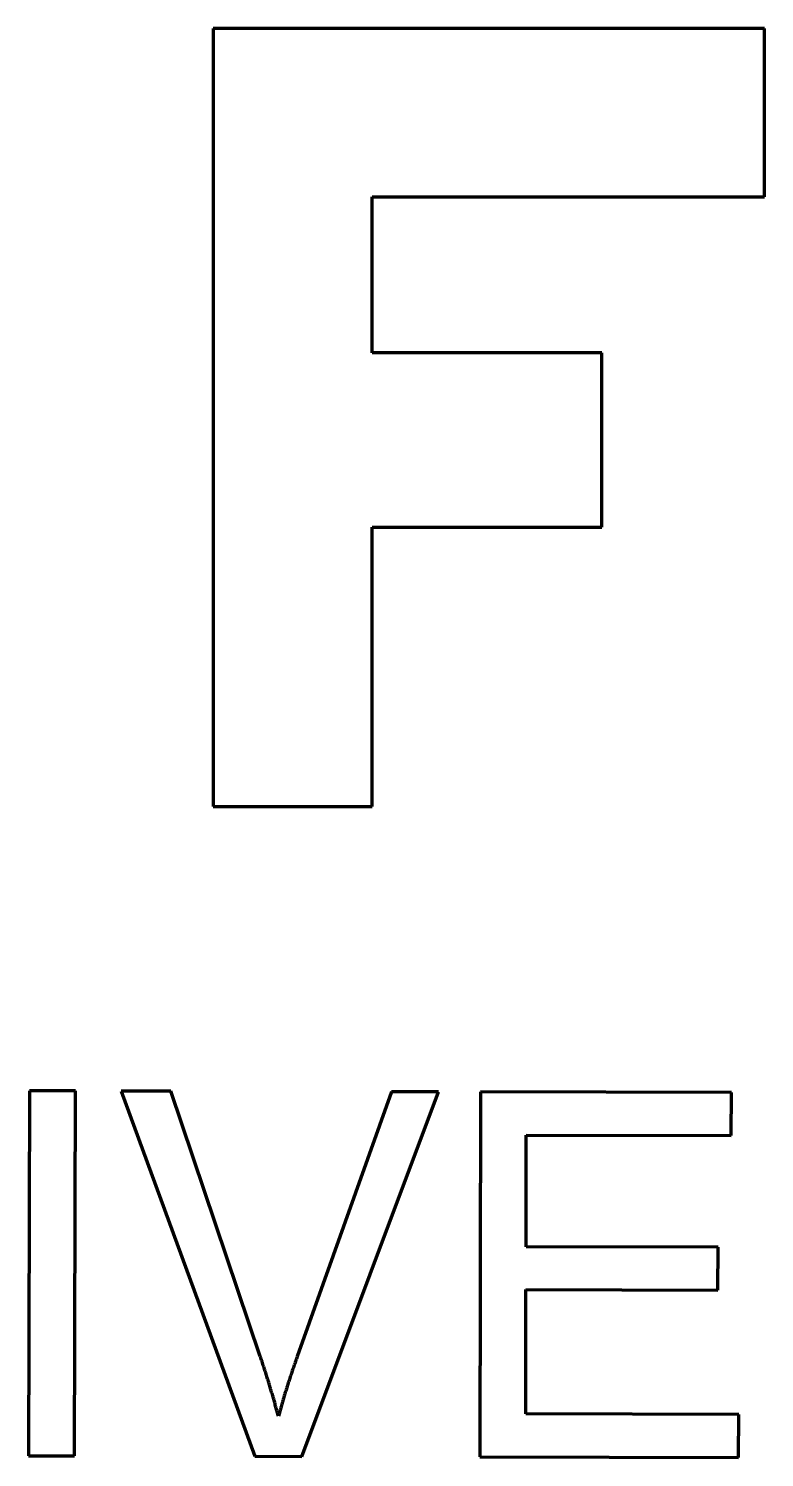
# Model space of a CAD drawing. Header units: millimetres. Extents: x 927 to 1533, y 508 to 795.
# Drawn here: x 1178.059 to 1180.34, y 636.724 to 641.157 of the extents above; entities that cross this region are included whole.
import ezdxf

# ---------------------------------------------------------------- set-up
doc = ezdxf.new("R2010")
doc.units = ezdxf.units.MM
doc.layers.add('1', color=7, linetype='Continuous', true_color=0xffffff)

msp = doc.modelspace()

# ---------------------------------------------------------------- linework, layer by layer
at = {"layer": '1', "color": 1, "linetype": 'Continuous', "lineweight": 70}
for p, q in [((1178.6315, 641.1572), (1178.6315, 638.7439)), ((1180.34, 641.1572), (1178.6315, 641.1572)), ((1180.34, 640.6351), (1180.34, 641.1572)), ((1179.1246, 640.6351), (1180.34, 640.6351)), ((1179.1246, 640.1508), (1179.1246, 640.6351)), ((1179.836, 640.1508), (1179.1246, 640.1508)), ((1179.836, 639.6099), (1179.836, 640.1508)), ((1179.1246, 638.7439), (1179.1246, 639.6099)), ((1179.1246, 639.6099), (1179.836, 639.6099)), ((1178.6315, 638.7439), (1179.1246, 638.7439)), ((1178.062, 637.8617), (1178.0593, 636.7297)), ((1178.2045, 637.8614), (1178.062, 637.8617)), ((1178.2018, 636.7293), (1178.2045, 637.8614)), ((1178.346, 637.861), (1178.7601, 636.728)), ((1178.5, 637.8607), (1178.346, 637.861)), ((1178.7776, 637.0375), (1178.5, 637.8607)), ((1179.1845, 637.859), (1178.892, 637.0373)), ((1178.9059, 636.7276), (1179.3298, 637.8587)), ((1179.3298, 637.8587), (1179.1845, 637.859)), ((1179.4602, 637.8584), (1179.4575, 636.7263)), ((1180.2377, 637.8565), (1179.4602, 637.8584)), ((1180.2374, 637.723), (1180.2377, 637.8565)), ((1179.6013, 637.3776), (1179.6021, 637.7245)), ((1179.6021, 637.7245), (1180.2374, 637.723)), ((1180.1964, 637.3762), (1179.6013, 637.3776)), ((1180.1961, 637.2435), (1180.1964, 637.3762)), ((1179.6001, 636.8595), (1179.601, 637.245)), ((1179.601, 637.245), (1180.1961, 637.2435)), ((1178.7789, 637.0336), (1178.7776, 637.0375)), ((1178.7803, 637.0297), (1178.7789, 637.0336)), ((1178.8907, 637.0336), (1178.8894, 637.0299)), ((1178.892, 637.0373), (1178.8907, 637.0336)), ((1178.7816, 637.0257), (1178.7803, 637.0297)), ((1178.7829, 637.0218), (1178.7816, 637.0257)), ((1178.7842, 637.0179), (1178.7829, 637.0218)), ((1178.7855, 637.014), (1178.7842, 637.0179)), ((1178.7868, 637.0101), (1178.7855, 637.014)), ((1178.7881, 637.0062), (1178.7868, 637.0101)), ((1178.7893, 637.0024), (1178.7881, 637.0062)), ((1178.7906, 636.9985), (1178.7893, 637.0024)), ((1178.7918, 636.9947), (1178.7906, 636.9985)), ((1178.7931, 636.9908), (1178.7918, 636.9947)), ((1178.7943, 636.987), (1178.7931, 636.9908)), ((1178.8753, 636.9892), (1178.8741, 636.9855)), ((1178.8766, 636.9929), (1178.8753, 636.9892)), ((1178.8778, 636.9966), (1178.8766, 636.9929)), ((1178.8791, 637.0003), (1178.8778, 636.9966)), ((1178.8803, 637.004), (1178.8791, 637.0003)), ((1178.8816, 637.0077), (1178.8803, 637.004)), ((1178.8829, 637.0114), (1178.8816, 637.0077)), ((1178.8842, 637.0151), (1178.8829, 637.0114)), ((1178.8855, 637.0188), (1178.8842, 637.0151)), ((1178.8868, 637.0225), (1178.8855, 637.0188)), ((1178.8881, 637.0262), (1178.8868, 637.0225)), ((1178.8894, 637.0299), (1178.8881, 637.0262)), ((1178.7955, 636.9832), (1178.7943, 636.987)), ((1178.7967, 636.9794), (1178.7955, 636.9832)), ((1178.7979, 636.9756), (1178.7967, 636.9794)), ((1178.7991, 636.9718), (1178.7979, 636.9756)), ((1178.8003, 636.968), (1178.7991, 636.9718)), ((1178.8015, 636.9642), (1178.8003, 636.968)), ((1178.8026, 636.9604), (1178.8015, 636.9642)), ((1178.8038, 636.9567), (1178.8026, 636.9604)), ((1178.805, 636.9529), (1178.8038, 636.9567)), ((1178.8061, 636.9492), (1178.805, 636.9529)), ((1178.8072, 636.9455), (1178.8061, 636.9492)), ((1178.8083, 636.9417), (1178.8072, 636.9455)), ((1178.8608, 636.9448), (1178.8597, 636.9411)), ((1178.862, 636.9485), (1178.8608, 636.9448)), ((1178.8632, 636.9522), (1178.862, 636.9485)), ((1178.8644, 636.9559), (1178.8632, 636.9522)), ((1178.8656, 636.9596), (1178.8644, 636.9559)), ((1178.8668, 636.9633), (1178.8656, 636.9596)), ((1178.868, 636.967), (1178.8668, 636.9633)), ((1178.8692, 636.9707), (1178.868, 636.967)), ((1178.8704, 636.9744), (1178.8692, 636.9707)), ((1178.8716, 636.9781), (1178.8704, 636.9744)), ((1178.8728, 636.9818), (1178.8716, 636.9781)), ((1178.8741, 636.9855), (1178.8728, 636.9818)), ((1178.8095, 636.938), (1178.8083, 636.9417)), ((1178.8106, 636.9343), (1178.8095, 636.938)), ((1178.8117, 636.9307), (1178.8106, 636.9343)), ((1178.8127, 636.927), (1178.8117, 636.9307)), ((1178.8138, 636.9233), (1178.8127, 636.927)), ((1178.8149, 636.9196), (1178.8138, 636.9233)), ((1178.816, 636.916), (1178.8149, 636.9196)), ((1178.817, 636.9124), (1178.816, 636.916)), ((1178.8181, 636.9087), (1178.817, 636.9124)), ((1178.8191, 636.9051), (1178.8181, 636.9087)), ((1178.8201, 636.9015), (1178.8191, 636.9051)), ((1178.8211, 636.8979), (1178.8201, 636.9015)), ((1178.8473, 636.9003), (1178.8462, 636.8966)), ((1178.8484, 636.904), (1178.8473, 636.9003)), ((1178.8495, 636.9077), (1178.8484, 636.904)), ((1178.8506, 636.9114), (1178.8495, 636.9077)), ((1178.8517, 636.9151), (1178.8506, 636.9114)), ((1178.8528, 636.9188), (1178.8517, 636.9151)), ((1178.8539, 636.9225), (1178.8528, 636.9188)), ((1178.8551, 636.9263), (1178.8539, 636.9225)), ((1178.8562, 636.93), (1178.8551, 636.9263)), ((1178.8574, 636.9337), (1178.8562, 636.93)), ((1178.8585, 636.9374), (1178.8574, 636.9337)), ((1178.8597, 636.9411), (1178.8585, 636.9374)), ((1178.8221, 636.8943), (1178.8211, 636.8979)), ((1178.8231, 636.8907), (1178.8221, 636.8943)), ((1178.8241, 636.8872), (1178.8231, 636.8907)), ((1178.8251, 636.8836), (1178.8241, 636.8872)), ((1178.8261, 636.8801), (1178.8251, 636.8836)), ((1178.827, 636.8765), (1178.8261, 636.8801)), ((1178.828, 636.873), (1178.827, 636.8765)), ((1178.8289, 636.8695), (1178.828, 636.873)), ((1178.8299, 636.866), (1178.8289, 636.8695)), ((1178.8308, 636.8625), (1178.8299, 636.866)), ((1178.8317, 636.859), (1178.8308, 636.8625)), ((1178.8326, 636.8555), (1178.8317, 636.859)), ((1178.8336, 636.8521), (1178.8326, 636.8555)), ((1178.8346, 636.8558), (1178.8336, 636.8521)), ((1178.8356, 636.8595), (1178.8346, 636.8558)), ((1178.8366, 636.8632), (1178.8356, 636.8595)), ((1178.8377, 636.8669), (1178.8366, 636.8632)), ((1178.8387, 636.8706), (1178.8377, 636.8669)), ((1178.8398, 636.8743), (1178.8387, 636.8706)), ((1178.8408, 636.8781), (1178.8398, 636.8743)), ((1178.8419, 636.8818), (1178.8408, 636.8781)), ((1178.8429, 636.8855), (1178.8419, 636.8818)), ((1178.844, 636.8892), (1178.8429, 636.8855)), ((1178.8451, 636.8929), (1178.844, 636.8892)), ((1178.8462, 636.8966), (1178.8451, 636.8929)), ((1180.2604, 636.8579), (1179.6001, 636.8595)), ((1180.26, 636.7244), (1180.2604, 636.8579)), ((1178.0593, 636.7297), (1178.2018, 636.7293)), ((1178.7601, 636.728), (1178.9059, 636.7276)), ((1179.4575, 636.7263), (1180.26, 636.7244))]:
    msp.add_line(p, q, dxfattribs=at)

doc.saveas('drawing.dxf')
